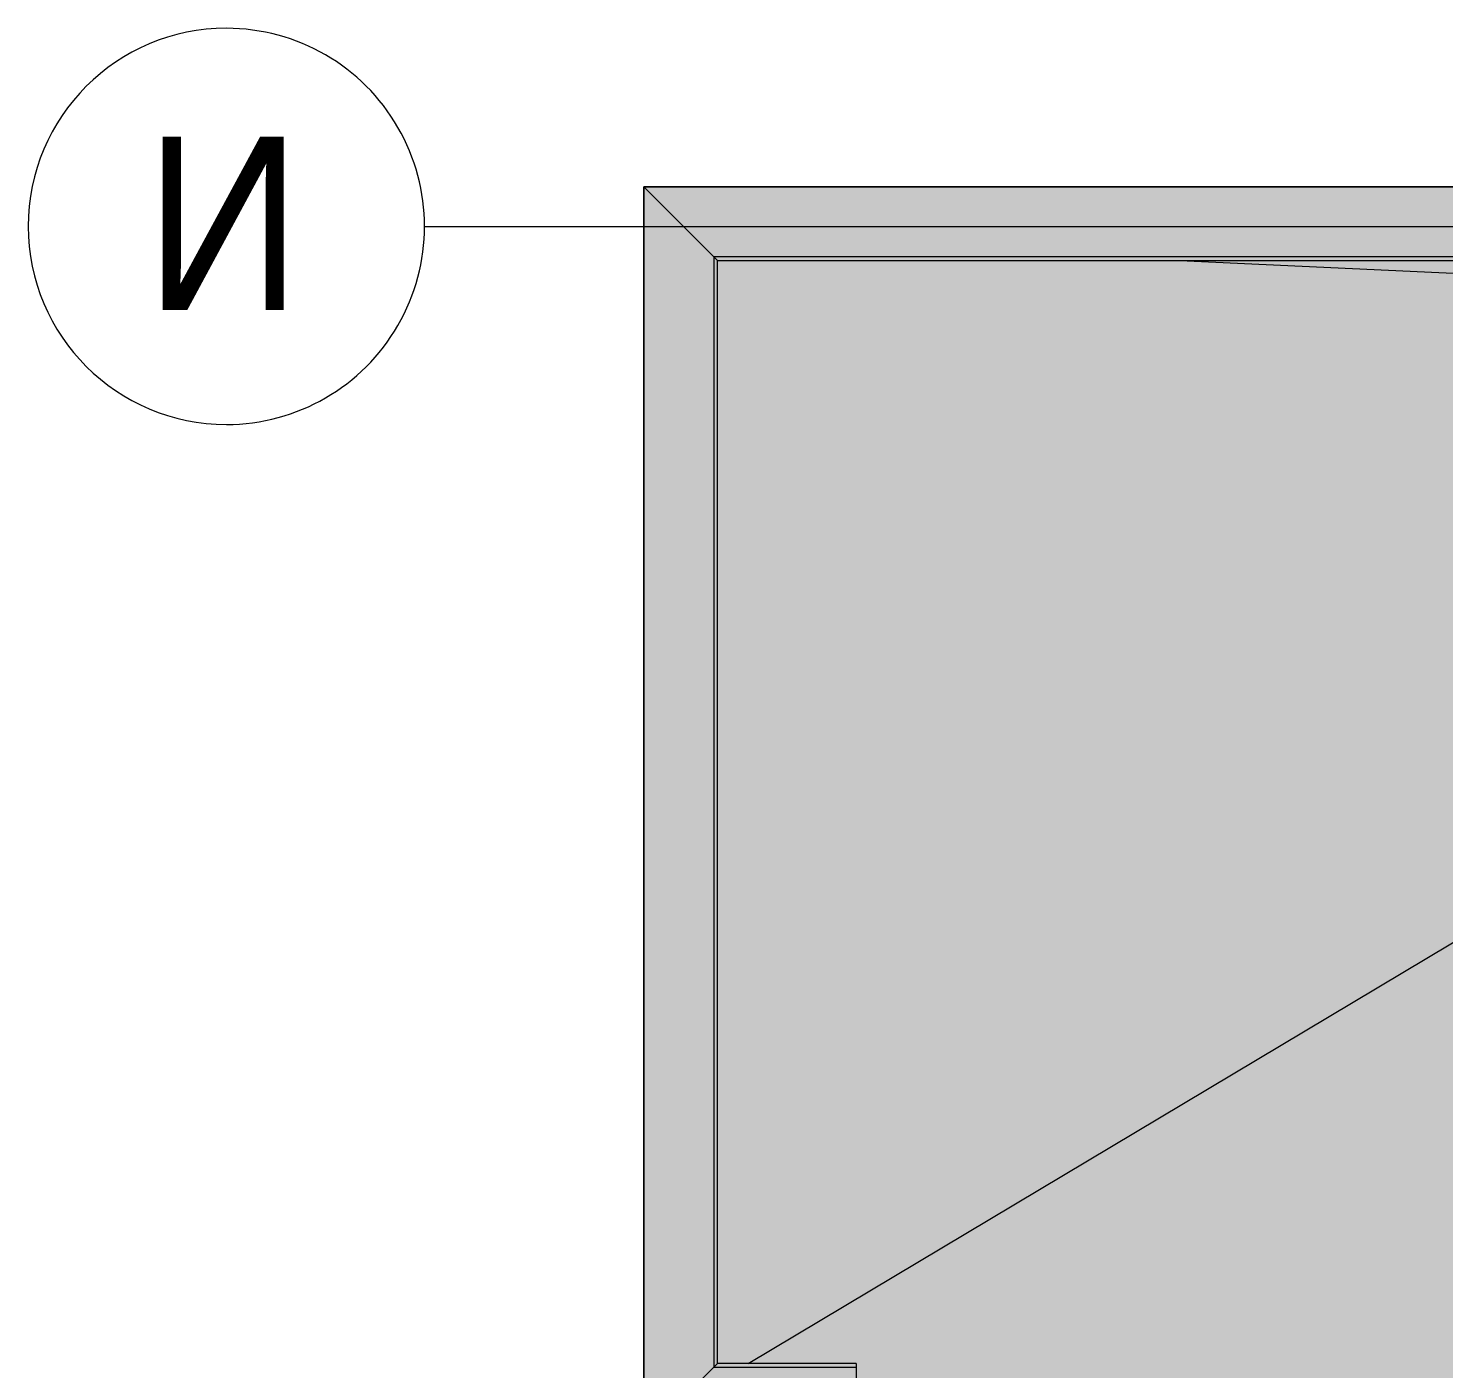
# Model space of a CAD drawing. Header units: millimetres. Extents: x 63482 to 319368, y -8553 to 29000.
# Drawn here: x 126164 to 140454, y 15466 to 29000 of the extents above; entities that cross this region are included whole.
import ezdxf

# ---------------------------------------------------------------- set-up
doc = ezdxf.new("R2010")
doc.units = ezdxf.units.MM
for name, color, linetype, lineweight in [('A-DETL', 7, 'Continuous', 5), ('A-GENM-3', 7, 'Continuous', 5), ('Оси', 7, 'Continuous', 9), ('Оси-1', 7, 'Continuous', 20)]:
    doc.layers.add(name, color=color, linetype=linetype, lineweight=lineweight)
doc.layers.add('A-DETL-GENF-2', color=7, linetype='Continuous', lineweight=9, true_color=0xd4d4d4, transparency=0.4)
doc.layers.add('A-FLOR-1', color=7, linetype='Continuous', lineweight=5, true_color=0xc3c3c3)
doc.layers.add('A-GENM-4', color=7, linetype='Continuous', lineweight=5, true_color=0x7f7f7f)
doc.styles.add('Arial_1', font='arial.ttf', dxfattribs={"width": 0.9, "height": 1750})

# ---------------------------------------------------------------- blocks, each defined once
blk = doc.blocks.new('парапет1 - парапет-18629556-Общий план 3 этажа с размещением фрагментов 3_1-3_8')
at = {"layer": 'A-GENM-3'}
for p, q in [((-2411, 27400), (33928, 27400)), ((-2411, 14773), (-2411, 27400))]:
    blk.add_line(p, q, dxfattribs=at)
at = {"layer": 'A-GENM-4'}
for p, q in [((-2409, 27398), (-1702, 26691)), ((33219, 26691), (-1702, 26691)), ((-1702, 26691), (-1666, 26655)), ((-1702, 26691), (-1702, 15482)), ((-1665, 26654), (33182, 26654)), ((-1665, 15519), (-1665, 26654)), ((-2409, 14775), (-1702, 15482)), ((-1702, 15482), (-1666, 15518)), ((-1702, 15482), (-268, 15482)), ((-268, 15519), (-1665, 15519)), ((-268, 15519), (-268, 15518)), ((-268, 15518), (-268, 15482)), ((-268, 15482), (-268, 14775))]:
    blk.add_line(p, q, dxfattribs=at)
for points in [[(-1666, 26655), (-1665, 26654), (-1665, 26654), (-1665, 26654), (-1665, 26654)], [(-1666, 15518), (-1665, 15519), (-1665, 15519), (-1665, 15519), (-1665, 15519)]]:
    blk.add_open_spline(points, degree=3, dxfattribs=at)
blk = doc.blocks.new('Ось сетки - D8-29747960-Общий план 3 этажа с размещением фрагментов 3_1-3_8')
at = {"layer": 'Оси-1'}
for start, end in [(360, 180), (180, 360)]:
    blk.add_arc((0, 0), 4, start, end, dxfattribs=at)

msp = doc.modelspace()

# ---------------------------------------------------------------- hatches: boundary and pattern name
at = {"layer": 'A-DETL-GENF-2'}
msp.add_hatch(color=256, dxfattribs=at).paths.add_polyline_path([(134338.4, 14774.9), (134520.6, 14774.9), (134520.6, 15358), (173548.6, 15358), (173548.6, 23888.3), (168716.7, 23888.3), (168716.7, 27398.1), (132379.5, 27398.1), (132379.5, 14774.9), (133338.5, 14774.9)])

# ---------------------------------------------------------------- linework, layer by layer
at = {"layer": 'A-DETL'}
for p, q in [((168716.7, 27398.1), (132379.5, 27398.1)), ((132379.5, 27398.1), (132379.5, 14774.9))]:
    msp.add_line(p, q, dxfattribs=at)
at = {"layer": 'A-FLOR-1'}
for p, q in [((149098.6, 26130), (137788.9, 26653.6)), ((133430.5, 15518.4), (149098.6, 24880))]:
    msp.add_line(p, q, dxfattribs=at)
at = {"layer": 'Оси'}
msp.add_line((130164.3, 27000), (142664.3, 27000), dxfattribs=at)

# ---------------------------------------------------------------- block references
at = {"layer": 'A-GENM-3'}
msp.add_blockref('парапет1 - парапет-18629556-Общий план 3 этажа с размещением фрагментов 3_1-3_8', (134788.6, 0), dxfattribs=at)
at = {"layer": 'Оси-1', "xscale": 499.9999999999995, "yscale": 499.9999999999995, "zscale": 499.9999999999995, "rotation": 269.9999999999995}
msp.add_blockref('Ось сетки - D8-29747960-Общий план 3 этажа с размещением фрагментов 3_1-3_8', (128164.3, 27000), dxfattribs=at)

# ---------------------------------------------------------------- texts
at = {"layer": 'Оси', "insert": (127341.9, 27905.2), "char_height": 1750, "width": 1948.101, "attachment_point": 1, "style": 'Arial_1'}
msp.add_mtext('\\fArial|b0|i0|c204|p34|;\\W.9;И', dxfattribs=at)

doc.saveas('drawing.dxf')
